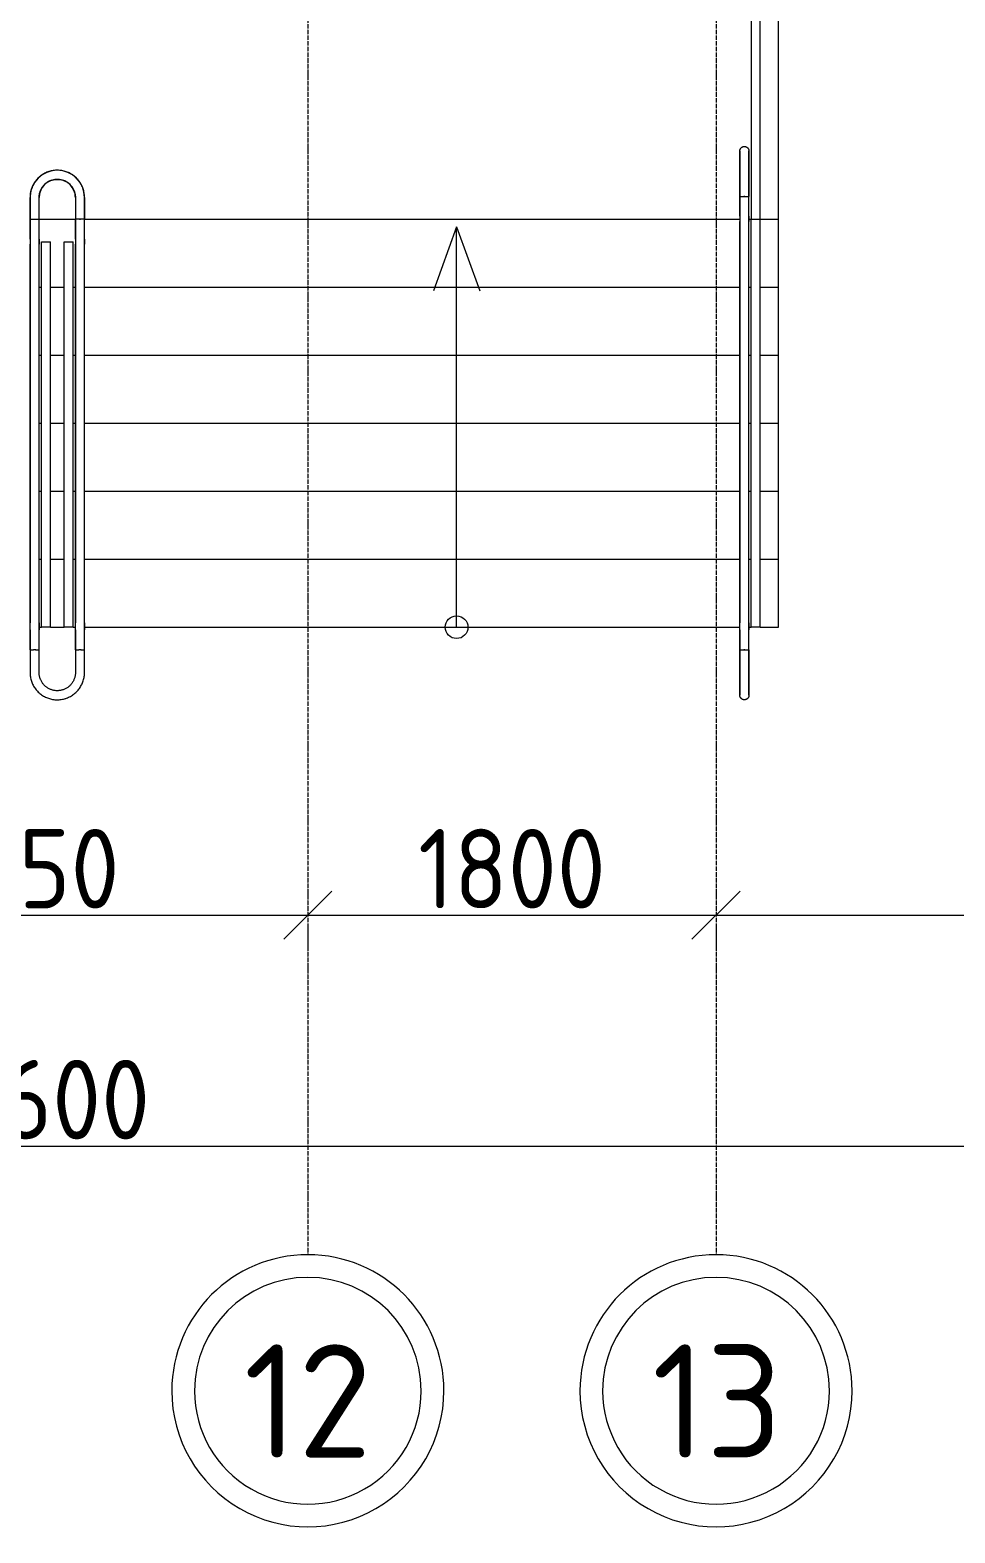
# Model space of a CAD drawing. Header units: millimetres. Extents: x -695119 to 412940, y -249585 to 622758.
# Drawn here: x -108691 to -104612, y 504638 to 511265 of the extents above; entities that cross this region are included whole.
import ezdxf

# ---------------------------------------------------------------- set-up
doc = ezdxf.new("R2010")
doc.units = ezdxf.units.MM
doc.linetypes.add('ADSK_Линия сетки', pattern=[25, 20, -2.5, 0, -2.5])
for name, color, linetype, lineweight in [('Балясины', 7, 'Continuous', 9), ('Лестницы', 8, 'Continuous', 9), ('Ограждение', 8, 'Continuous', 9), ('Оси', 252, 'Continuous', 9), ('Поручни', 8, 'Continuous', 9), ('Размеры', 7, 'Continuous', 9), ('Типовые аннотации', 8, 'Continuous', 18), ('Элементы узлов', 8, 'Continuous', 18)]:
    doc.layers.add(name, color=color, linetype=linetype, lineweight=lineweight)
doc.styles.add('GOST Common_1', font='', dxfattribs={"height": 250})
doc.styles.add('ISOCPEUR', font='isocpeur.ttf', dxfattribs={"width": 0.9, "height": 350})
doc.styles.get('GOST Common_1').set_extended_font_data('GOST type B')
doc.dimstyles.new('ADSK_Основной_3_5_мм', dxfattribs={"dimscale": 304.8, "dimtxt": 348.593412, "dimasz": 0.695866, "dimexe": 0.492126, "dimexo": 0.492126, "dimgap": 0.098425, "dimtad": 1, "dimdec": 0, "dimdsep": 46, "dimtxsty": 'ISOCPEUR', "dimblk1": 'OBLIQUE', "dimblk2": 'OBLIQUE', "dimsah": 1, "dimcen": 0.09, "dimdle": 0.492126, "dimazin": 0, "dimtfac": 1, "dimtdec": 4, "dimtix": 1, "dimtmove": 0, "dimatfit": 3, "dimfxl": 1, "dimtvp": 1, "dimtolj": 1, "dimtzin": 0, "dimlwd": 18, "dimlwe": 18, "dimarcsym": 2})

# ---------------------------------------------------------------- blocks, each defined once
blk = doc.blocks.new('Ограждение - Ограждение-590654-План 1 этажа смеж')
at = {"layer": 'Поручни'}
for p, q in [((3669, -27968.3), (3709, -27968.3)), ((3669, -29768.3), (3669, -27968.3)), ((3709, -29768.3), (3709, -27968.3)), ((3709, -29768.3), (3669, -29768.3))]:
    blk.add_line(p, q, dxfattribs=at)
blk = doc.blocks.new('Тип верхнего поручня - Верхний поручень_Внутренний_-590659-План 1 этажа смеж')
at = {"layer": 'Ограждение'}
for p, q in [((3619, -27868.3), (3619, -27956.4)), ((3641.4, -27868.3), (3636.7, -27868.3)), ((3659, -27956.4), (3659, -27868.3)), ((3619, -27969.9), (3619, -29748.7)), ((3659, -29748.7), (3659, -27969.9)), ((3619, -29780.2), (3619, -29868.3)), ((3659, -29868.3), (3659, -29780.2)), ((3636.7, -29868.3), (3641.4, -29868.3))]:
    blk.add_line(p, q, dxfattribs=at)
at = {"layer": 'Ограждение', "flags": 128}
for points in [[(3619, -27956.4), (3619, -27957.6), (3619, -27958.8), (3619, -27960), (3619, -27961.2), (3619, -27962.4), (3619, -27963.5), (3619, -27964.7), (3619, -27965.8), (3619, -27967), (3619, -27968.1), (3619, -27969.2), (3619, -27969.9)], [(3659, -27969.9), (3659, -27968.8), (3659, -27967.7), (3659, -27966.6), (3659, -27965.5), (3659, -27964.3), (3659, -27963.2), (3659, -27962), (3659, -27960.8), (3659, -27959.6), (3659, -27958.4), (3659, -27957.2), (3659, -27956.4)], [(3619, -29780.2), (3619, -29777.4), (3619, -29774.6), (3619, -29771.8), (3619, -29769.1), (3619, -29766.3), (3619, -29763.6), (3619, -29760.9), (3619, -29758.2), (3619, -29755.6), (3619, -29753), (3619, -29750.4), (3619, -29748.7)], [(3659, -29748.7), (3659, -29751.2), (3659, -29753.8), (3659, -29756.4), (3659, -29759), (3659, -29761.7), (3659, -29764.4), (3659, -29767.2), (3659, -29769.9), (3659, -29772.7), (3659, -29775.5), (3659, -29778.3), (3659, -29780.2)]]:
    blk.add_lwpolyline(points, dxfattribs=at)
blk = doc.blocks.new('Тип верхнего поручня - D40 шаг 400-977594-План 1 этажа смеж')
at = {"layer": 'Ограждение'}
for p, q in [((0, 2.3), (0, 0)), ((0, 0), (0, -2.3))]:
    blk.add_line(p, q, dxfattribs=at)
at = {"layer": 'Ограждение', "flags": 128}
for points in [[(0, 20), (8, 20), (16, 20), (23.9, 20), (31.9, 20), (39.7, 20), (47.5, 20), (55.3, 20), (62.9, 20), (70.5, 20), (77.9, 20), (85.2, 20), (92.4, 20), (99.4, 20), (106.2, 20), (112.9, 20), (119.4, 20), (125.8, 20), (131.9, 20), (137.8, 20), (143.5, 20), (148.9, 20), (154.1, 20), (159.1, 20), (163.8, 20), (168.3, 20), (172.5, 20), (176.4, 20), (180, 20), (183.4, 20), (186.4, 20), (189.2, 20), (191.6, 20), (193.7, 20), (195.6, 20), (197.1, 20), (198.3, 20), (199.2, 20), (199.7, 20), (200, 20), (200, 20)], [(200, 20), (199.8, 20), (199.4, 20), (198.6, 20), (197.4, 20), (196, 20), (194.3, 20), (192.2, 20), (189.8, 20), (187.2, 20), (184.2, 20), (181, 20), (177.4, 20), (173.6, 20), (169.5, 20), (165.1, 20), (160.4, 20), (155.5, 20), (150.4, 20), (145, 20), (139.3, 20), (133.5, 20), (127.4, 20), (121.2, 20), (114.7, 20), (108.1, 20), (101.2, 20), (94.3, 20), (87.1, 20), (79.9, 20), (72.5, 20), (65, 20), (57.3, 20), (49.6, 20), (41.8, 20), (34, 20), (26.1, 20), (18.1, 20), (10.2, 20), (2.2, 20), (0, 20)], [(200, 20), (200.8, 20), (201.6, 19.9), (202.4, 19.9), (203.2, 19.7), (204, 19.6), (204.8, 19.4), (205.5, 19.2), (206.3, 19), (207, 18.7), (207.8, 18.4), (208.5, 18.1), (209.2, 17.7), (209.9, 17.4), (210.6, 16.9), (211.3, 16.5), (211.9, 16), (212.6, 15.6), (213.2, 15), (213.8, 14.5), (214.3, 13.9), (214.9, 13.3), (215.4, 12.7), (215.9, 12.1), (216.4, 11.5), (216.8, 10.8), (217.2, 10.1), (217.6, 9.4), (218, 8.7), (218.3, 8), (218.6, 7.2), (218.9, 6.5), (219.2, 5.7), (219.4, 5), (219.6, 4.2), (219.7, 3.4), (219.8, 2.6), (219.9, 1.8), (220, 1), (220, 0.2), (220, 0)], [(220, 0), (220, -0.8), (219.9, -1.6), (219.9, -2.4), (219.7, -3.2), (219.6, -4), (219.4, -4.8), (219.2, -5.5), (219, -6.3), (218.7, -7), (218.4, -7.8), (218.1, -8.5), (217.7, -9.2), (217.4, -9.9), (216.9, -10.6), (216.5, -11.3), (216, -11.9), (215.6, -12.6), (215, -13.2), (214.5, -13.8), (213.9, -14.3), (213.3, -14.9), (212.7, -15.4), (212.1, -15.9), (211.5, -16.4), (210.8, -16.8), (210.1, -17.2), (209.4, -17.6), (208.7, -18), (208, -18.3), (207.2, -18.6), (206.5, -18.9), (205.7, -19.2), (205, -19.4), (204.2, -19.6), (203.4, -19.7), (202.6, -19.8), (201.8, -19.9), (201, -20), (200.2, -20), (200, -20)], [(0, -20), (8, -20), (16, -20), (23.9, -20), (31.9, -20), (39.7, -20), (47.5, -20), (55.3, -20), (62.9, -20), (70.5, -20), (77.9, -20), (85.2, -20), (92.4, -20), (99.4, -20), (106.2, -20), (112.9, -20), (119.4, -20), (125.8, -20), (131.9, -20), (137.8, -20), (143.5, -20), (148.9, -20), (154.1, -20), (159.1, -20), (163.8, -20), (168.3, -20), (172.5, -20), (176.4, -20), (180, -20), (183.4, -20), (186.4, -20), (189.2, -20), (191.6, -20), (193.7, -20), (195.6, -20), (197.1, -20), (198.3, -20), (199.2, -20), (199.7, -20), (200, -20), (200, -20)], [(200, -20), (199.8, -20), (199.4, -20), (198.6, -20), (197.4, -20), (196, -20), (194.3, -20), (192.2, -20), (189.8, -20), (187.2, -20), (184.2, -20), (181, -20), (177.4, -20), (173.6, -20), (169.5, -20), (165.1, -20), (160.4, -20), (155.5, -20), (150.4, -20), (145, -20), (139.3, -20), (133.5, -20), (127.4, -20), (121.2, -20), (114.7, -20), (108.1, -20), (101.2, -20), (94.3, -20), (87.1, -20), (79.9, -20), (72.5, -20), (65, -20), (57.3, -20), (49.6, -20), (41.8, -20), (34, -20), (26.1, -20), (18.1, -20), (10.2, -20), (2.2, -20), (0, -20)]]:
    blk.add_lwpolyline(points, dxfattribs=at)
blk = doc.blocks.new('Тип верхнего поручня - Верхний поручень_Внутренний_-V10-План 1 этажа смеж')
at = {"layer": 'Ограждение'}
for p, q in [((3619, -27868.3), (3659, -27868.3)), ((3619, -27956.4), (3619, -27868.3)), ((3659, -27956.4), (3659, -27868.3)), ((3619, -27956.4), (3619, -27978.9)), ((3659, -27956.4), (3659, -27978.9)), ((3619, -29757.7), (3619, -27978.9)), ((3659, -29757.7), (3659, -27978.9)), ((3619, -29780.2), (3619, -29757.7)), ((3619, -29868.3), (3619, -29780.2)), ((3659, -29780.2), (3659, -29757.7)), ((3659, -29868.3), (3659, -29780.2)), ((3619, -29868.3), (3659, -29868.3))]:
    blk.add_line(p, q, dxfattribs=at)
blk = doc.blocks.new('Тип перил - Перила_Внутренний_-590670-План 1 этажа смеж')
at = {"layer": 'Ограждение', "flags": 128}
for points in [[(3619, -27956.4), (3619, -27957.6), (3619, -27958.8), (3619, -27960), (3619, -27961.2), (3619, -27962.4), (3619, -27963.5)], [(3619, -27965.8), (3619, -27967), (3619, -27968.1), (3619, -27969.2), (3619, -27969.9)], [(3659, -27963.2), (3659, -27962), (3659, -27960.8), (3659, -27959.6), (3659, -27958.4), (3659, -27957.2), (3659, -27956.4)], [(3659, -27969.9), (3659, -27968.8), (3659, -27967.7), (3659, -27966.6), (3659, -27965.5)]]:
    blk.add_lwpolyline(points, dxfattribs=at)
blk = doc.blocks.new('Тип перил - Перила_Внутренний_-V11-План 1 этажа смеж')
at = {"layer": 'Ограждение'}
for p, q in [((3619, -27956.4), (3619, -27970)), ((3659, -27956.4), (3659, -27970))]:
    blk.add_line(p, q, dxfattribs=at)
blk = doc.blocks.new('Ограждение - Ограждение-590766-План 1 этажа смеж')
at = {"layer": 'Поручни'}
for p, q in [((539, -28068.3), (579, -28068.3)), ((539, -29768.3), (539, -28068.3)), ((579, -29768.3), (579, -28068.3)), ((579, -29768.3), (539, -29768.3))]:
    blk.add_line(p, q, dxfattribs=at)
blk = doc.blocks.new('Тип верхнего поручня - Верхний поручень_Внутренний_-590769-План 1 этажа смеж')
at = {"layer": 'Ограждение'}
for p, q in [((489, -27968.3), (489, -28056.4)), ((529, -28056.4), (529, -27968.3)), ((489, -28069.9), (489, -29748.7)), ((529, -29748.7), (529, -28069.9)), ((489, -29780.2), (489, -29868.3)), ((529, -29868.3), (529, -29780.2))]:
    blk.add_line(p, q, dxfattribs=at)
at = {"layer": 'Ограждение', "flags": 128}
for points in [[(489, -28056.4), (489, -28057.6), (489, -28058.8), (489, -28060), (489, -28061.2), (489, -28062.4), (489, -28063.5), (489, -28064.7), (489, -28065.8), (489, -28067), (489, -28068.1), (489, -28069.2), (489, -28069.9)], [(529, -28069.9), (529, -28068.8), (529, -28067.7), (529, -28066.6), (529, -28065.5), (529, -28064.3), (529, -28063.2), (529, -28062), (529, -28060.8), (529, -28059.6), (529, -28058.4), (529, -28057.2), (529, -28056.4)], [(489, -29780.2), (489, -29777.4), (489, -29774.6), (489, -29771.8), (489, -29769.1), (489, -29766.3), (489, -29763.6), (489, -29760.9), (489, -29758.2), (489, -29755.6), (489, -29753), (489, -29750.4), (489, -29748.7)], [(529, -29748.7), (529, -29751.2), (529, -29753.8), (529, -29756.4), (529, -29759), (529, -29761.7), (529, -29764.4), (529, -29767.2), (529, -29769.9), (529, -29772.7), (529, -29775.5), (529, -29778.3), (529, -29780.2)]]:
    blk.add_lwpolyline(points, dxfattribs=at)
blk = doc.blocks.new('Тип верхнего поручня - Верхний поручень_Внутренний_-V12-План 1 этажа смеж')
at = {"layer": 'Ограждение'}
for p, q in [((489, -28056.4), (489, -27968.3)), ((529, -28056.4), (529, -27968.3)), ((489, -28056.4), (489, -28078.9)), ((489, -29757.7), (489, -28078.9)), ((529, -28056.4), (529, -28078.9)), ((529, -29757.7), (529, -28078.9)), ((489, -29780.2), (489, -29757.7)), ((489, -29868.3), (489, -29780.2)), ((529, -29780.2), (529, -29757.7)), ((529, -29868.3), (529, -29780.2)), ((489, -29868.3), (504.7, -29868.3)), ((513.4, -29868.3), (529, -29868.3))]:
    blk.add_line(p, q, dxfattribs=at)
blk = doc.blocks.new('Тип перил - Перила_Внутренний_-590780-План 1 этажа смеж')
at = {"layer": 'Ограждение', "flags": 128}
for points in [[(489, -28056.4), (489, -28057.6), (489, -28058.8), (489, -28060), (489, -28061.2), (489, -28062.4), (489, -28063.5)], [(489, -28065.8), (489, -28067), (489, -28068.1), (489, -28069.2), (489, -28069.9)], [(529, -28063.2), (529, -28062), (529, -28060.8), (529, -28059.6), (529, -28058.4), (529, -28057.2), (529, -28056.4)], [(529, -28069.9), (529, -28068.8), (529, -28067.7), (529, -28066.6), (529, -28065.5)]]:
    blk.add_lwpolyline(points, dxfattribs=at)
blk = doc.blocks.new('Тип перил - Перила_Внутренний_-V13-План 1 этажа смеж')
at = {"layer": 'Ограждение'}
for p, q in [((489, -28056.4), (489, -28070)), ((529, -28056.4), (529, -28070))]:
    blk.add_line(p, q, dxfattribs=at)
blk = doc.blocks.new('Ограждение - Ограждение-1547657-План 1 этажа смеж')
at = {"layer": 'Поручни'}
for p, q in [((639, -28068.3), (679, -28068.3)), ((639, -29768.3), (639, -28068.3)), ((679, -29768.3), (679, -28068.3)), ((679, -29768.3), (639, -29768.3))]:
    blk.add_line(p, q, dxfattribs=at)
blk = doc.blocks.new('Тип верхнего поручня - Верхний поручень_Внутренний_-1547682-План 1 этажа смеж')
at = {"layer": 'Ограждение'}
for p, q in [((689, -27968.3), (689, -28056.4)), ((729, -28056.4), (729, -27968.3)), ((689, -28069.9), (689, -29748.7)), ((729, -29748.7), (729, -28069.9)), ((689, -29780.2), (689, -29868.3)), ((729, -29868.3), (729, -29780.2))]:
    blk.add_line(p, q, dxfattribs=at)
at = {"layer": 'Ограждение', "flags": 128}
for points in [[(689, -28056.4), (689, -28057.6), (689, -28058.8), (689, -28060), (689, -28061.2), (689, -28062.4), (689, -28063.5), (689, -28064.7), (689, -28065.8), (689, -28067), (689, -28068.1), (689, -28069.2), (689, -28069.9)], [(729, -28069.9), (729, -28068.8), (729, -28067.7), (729, -28066.6), (729, -28065.5), (729, -28064.3), (729, -28063.2), (729, -28062), (729, -28060.8), (729, -28059.6), (729, -28058.4), (729, -28057.2), (729, -28056.4)], [(689, -29780.2), (689, -29777.4), (689, -29774.6), (689, -29771.8), (689, -29769.1), (689, -29766.3), (689, -29763.6), (689, -29760.9), (689, -29758.2), (689, -29755.6), (689, -29753), (689, -29750.4), (689, -29748.7)], [(729, -29748.7), (729, -29751.2), (729, -29753.8), (729, -29756.4), (729, -29759), (729, -29761.7), (729, -29764.4), (729, -29767.2), (729, -29769.9), (729, -29772.7), (729, -29775.5), (729, -29778.3), (729, -29780.2)]]:
    blk.add_lwpolyline(points, dxfattribs=at)
blk = doc.blocks.new('Тип верхнего поручня - Верхний поручень_Внутренний_-V43-План 1 этажа смеж')
at = {"layer": 'Ограждение'}
for p, q in [((689, -28056.4), (689, -27968.3)), ((729, -28056.4), (729, -27968.3)), ((689, -28056.4), (689, -28078.9)), ((689, -29757.7), (689, -28078.9)), ((729, -28056.4), (729, -28078.9)), ((729, -29757.7), (729, -28078.9)), ((689, -29780.2), (689, -29757.7)), ((689, -29868.3), (689, -29780.2)), ((729, -29780.2), (729, -29757.7)), ((729, -29868.3), (729, -29780.2)), ((689, -29868.3), (704.7, -29868.3)), ((713.4, -29868.3), (729, -29868.3))]:
    blk.add_line(p, q, dxfattribs=at)
blk = doc.blocks.new('Тип перил - Перила_Внутренний_-1547695-План 1 этажа смеж')
at = {"layer": 'Ограждение', "flags": 128}
for points in [[(689, -28056.4), (689, -28057.6), (689, -28058.8), (689, -28060), (689, -28061.2), (689, -28062.4), (689, -28063.5)], [(689, -28065.8), (689, -28067), (689, -28068.1), (689, -28069.2), (689, -28069.9)], [(729, -28063.2), (729, -28062), (729, -28060.8), (729, -28059.6), (729, -28058.4), (729, -28057.2), (729, -28056.4)], [(729, -28069.9), (729, -28068.8), (729, -28067.7), (729, -28066.6), (729, -28065.5)]]:
    blk.add_lwpolyline(points, dxfattribs=at)
blk = doc.blocks.new('Тип перил - Перила_Внутренний_-V44-План 1 этажа смеж')
at = {"layer": 'Ограждение'}
for p, q in [((689, -28056.4), (689, -28070)), ((729, -28056.4), (729, -28070))]:
    blk.add_line(p, q, dxfattribs=at)
blk = doc.blocks.new('Тип верхнего поручня - Верхний поручень_Внутренний_-1547734-План 1 этажа смеж')
at = {"layer": 'Ограждение'}
for p, q in [((489, -27873.3), (489, -27968.3)), ((529, -27968.3), (529, -27873.3)), ((689, -27873.3), (689, -27968.3)), ((729, -27968.3), (729, -27873.3)), ((506.7, -27968.3), (512, -27968.3)), ((706.7, -27968.3), (711.4, -27968.3))]:
    blk.add_line(p, q, dxfattribs=at)
at = {"layer": 'Ограждение', "flags": 128}
for points in [[(729, -27873.3), (728.9, -27868.5), (728.6, -27863.7), (728.2, -27858.9), (727.5, -27854.1), (726.6, -27849.4), (725.6, -27844.7), (724.3, -27840.1), (722.9, -27835.5), (721.3, -27831), (719.6, -27826.5), (717.6, -27822.1), (715.5, -27817.8), (713.2, -27813.6), (710.7, -27809.5), (708.1, -27805.5), (705.3, -27801.6), (702.3, -27797.8), (699.2, -27794.1), (696, -27790.6), (692.6, -27787.2), (689.1, -27783.9), (685.5, -27780.8), (681.7, -27777.8), (677.8, -27774.9), (673.9, -27772.3), (669.8, -27769.8), (665.6, -27767.4), (661.3, -27765.2), (656.9, -27763.2), (652.5, -27761.4), (648, -27759.8), (643.4, -27758.3), (638.8, -27757), (634.1, -27755.9), (629.4, -27755), (624.7, -27754.3), (619.9, -27753.7), (615.1, -27753.4), (610.3, -27753.3), (605.5, -27753.3), (600.7, -27753.5), (595.9, -27754), (591.2, -27754.6), (586.5, -27755.4), (581.8, -27756.4), (577.1, -27757.6), (572.5, -27758.9), (568, -27760.5), (563.5, -27762.2), (559.1, -27764.1), (554.8, -27766.2), (550.5, -27768.5), (546.4, -27770.9), (542.3, -27773.5), (538.4, -27776.2), (534.6, -27779.1), (530.9, -27782.2), (527.3, -27785.4), (523.8, -27788.7), (520.5, -27792.2), (517.4, -27795.8), (514.3, -27799.5), (511.5, -27803.4), (508.8, -27807.3), (506.2, -27811.4), (503.8, -27815.6), (501.6, -27819.8), (499.5, -27824.1), (497.7, -27828.6), (496, -27833.1), (494.4, -27837.6), (493.1, -27842.2), (492, -27846.9), (491, -27851.6), (490.2, -27856.3), (489.6, -27861.1), (489.3, -27865.9), (489.1, -27870.7), (489, -27873.3)], [(529, -27873.3), (529.1, -27870.1), (529.3, -27866.9), (529.6, -27863.7), (530, -27860.5), (530.6, -27857.4), (531.3, -27854.2), (532.1, -27851.1), (533.1, -27848.1), (534.2, -27845.1), (535.3, -27842.1), (536.6, -27839.2), (538.1, -27836.3), (539.6, -27833.5), (541.2, -27830.8), (543, -27828.1), (544.9, -27825.5), (546.8, -27822.9), (548.9, -27820.5), (551, -27818.1), (553.3, -27815.9), (555.6, -27813.7), (558.1, -27811.6), (560.6, -27809.6), (563.1, -27807.7), (565.8, -27805.9), (568.5, -27804.3), (571.3, -27802.7), (574.2, -27801.2), (577.1, -27799.9), (580, -27798.7), (583, -27797.6), (586.1, -27796.6), (589.2, -27795.8), (592.3, -27795), (595.4, -27794.4), (598.6, -27793.9), (601.8, -27793.6), (605, -27793.4), (608.2, -27793.3), (611.4, -27793.3), (614.6, -27793.4), (617.7, -27793.7), (620.9, -27794.1), (624.1, -27794.7), (627.2, -27795.3), (630.3, -27796.1), (633.4, -27797), (636.4, -27798.1), (639.4, -27799.2), (642.3, -27800.5), (645.2, -27801.9), (648, -27803.4), (650.8, -27805), (653.5, -27806.7), (656.1, -27808.6), (658.7, -27810.5), (661.1, -27812.5), (663.5, -27814.7), (665.8, -27816.9), (668, -27819.2), (670.1, -27821.6), (672.1, -27824.1), (674.1, -27826.7), (675.9, -27829.3), (677.6, -27832), (679.2, -27834.8), (680.7, -27837.6), (682, -27840.5), (683.3, -27843.5), (684.4, -27846.5), (685.4, -27849.5), (686.3, -27852.6), (687.1, -27855.7), (687.7, -27858.8), (688.2, -27862), (688.6, -27865.1), (688.9, -27868.3), (689, -27871.5), (689, -27873.3)]]:
    blk.add_lwpolyline(points, dxfattribs=at)
blk = doc.blocks.new('Тип верхнего поручня - Верхний поручень_Внутренний_-V45-План 1 этажа смеж')
at = {"layer": 'Ограждение'}
for p, q in [((489, -27968.3), (489, -27873.3)), ((529, -27968.3), (529, -27873.3)), ((689, -27873.3), (689, -27968.3)), ((729, -27873.3), (729, -27968.3)), ((489, -27968.3), (529, -27968.3)), ((729, -27968.3), (689, -27968.3))]:
    blk.add_line(p, q, dxfattribs=at)
for radius in [120, 80]:
    blk.add_arc((609, -27873.3), radius, 360, 180, dxfattribs=at)
blk = doc.blocks.new('Тип перил - Перила_Внутренний_-1547744-План 1 этажа смеж')
at = {"layer": 'Ограждение', "flags": 128}
for points in [[(729, -27873.3), (728.9, -27868.5), (728.6, -27863.7), (728.2, -27858.9), (727.5, -27854.1), (726.6, -27849.4), (725.6, -27844.7), (724.3, -27840.1), (722.9, -27835.5), (721.3, -27831), (719.6, -27826.5), (717.6, -27822.1), (715.5, -27817.8), (713.2, -27813.6), (710.7, -27809.5), (708.1, -27805.5), (705.3, -27801.6), (702.3, -27797.8), (699.2, -27794.1), (696, -27790.6), (692.6, -27787.2), (689.1, -27783.9), (685.5, -27780.8), (681.7, -27777.8), (677.8, -27774.9), (673.9, -27772.3), (669.8, -27769.8), (665.6, -27767.4), (661.3, -27765.2), (656.9, -27763.2), (652.5, -27761.4), (648, -27759.8), (643.4, -27758.3), (638.8, -27757), (634.1, -27755.9), (629.4, -27755), (624.7, -27754.3), (619.9, -27753.7), (615.1, -27753.4), (610.3, -27753.3), (605.5, -27753.3), (600.7, -27753.5), (595.9, -27754), (591.2, -27754.6), (586.5, -27755.4), (581.8, -27756.4), (577.1, -27757.6), (572.5, -27758.9), (568, -27760.5), (563.5, -27762.2), (559.1, -27764.1), (554.8, -27766.2), (550.5, -27768.5), (546.4, -27770.9), (542.3, -27773.5), (538.4, -27776.2), (534.6, -27779.1), (530.9, -27782.2), (527.3, -27785.4), (523.8, -27788.7), (520.5, -27792.2), (517.4, -27795.8), (514.3, -27799.5), (511.9, -27802.7)], [(511.5, -27803.4), (508.8, -27807.3), (506.2, -27811.4), (503.8, -27815.6), (501.6, -27819.8), (499.5, -27824.1), (497.7, -27828.6), (496, -27833.1), (494.4, -27837.6), (493.1, -27842.2), (492, -27846.9), (491, -27851.6), (490.2, -27856.3), (489.6, -27861.1), (489.3, -27865.9), (489.1, -27870.7), (489, -27873.3)]]:
    blk.add_lwpolyline(points, dxfattribs=at)
blk = doc.blocks.new('Тип перил - Перила_Внутренний_-V46-План 1 этажа смеж')
at = {"layer": 'Ограждение'}
for radius, start, end in [(120, 110.53937, 116.15016), (120, 65.8432, 68.72469), (120, 153.38423, 159.46063), (120, 132.87747, 136.50717), (80, 131.55409, 147.82666), (80, 107.21099, 122.09199), (80, 82.71713, 97.28287), (80, 57.90801, 72.78901), (80, 32.17334, 48.35508), (120, 42.31702, 47.99576), (120, 20.53937, 26.61577), (80, 155.80802, 180), (80, 0, 21.71359)]:
    blk.add_arc((609, -27873.3), radius, start, end, dxfattribs=at)
blk = doc.blocks.new('Ограждение - Ограждение-2899311-План 1 этажа смеж')
at = {"layer": 'Поручни'}
for p, q in [((3669, -24861.4), (3669, -27968.3)), ((3709, -24861.4), (3669, -24861.4)), ((3709, -27968.3), (3709, -24861.4)), ((3686.7, -27968.3), (3691.4, -27968.3))]:
    blk.add_line(p, q, dxfattribs=at)
blk = doc.blocks.new('Ограждение - Ограждение-2899530-План 1 этажа смеж')
at = {"layer": 'Ограждение'}
for p, q in [((489, -29868.3), (489, -29968.3)), ((514.2, -29868.3), (503.8, -29868.3)), ((529, -29968.3), (529, -29868.3)), ((689, -29868.3), (689, -29968.3)), ((714.2, -29868.3), (703.8, -29868.3)), ((729, -29968.3), (729, -29868.3))]:
    blk.add_line(p, q, dxfattribs=at)
at = {"layer": 'Ограждение', "flags": 128}
for points in [[(489, -29968.3), (489.1, -29973.1), (489.4, -29977.9), (489.9, -29982.7), (490.6, -29987.4), (491.4, -29992.2), (492.5, -29996.8), (493.7, -30001.5), (495.1, -30006.1), (496.7, -30010.6), (498.5, -30015), (500.5, -30019.4), (502.6, -30023.7), (504.9, -30027.9), (507.4, -30032.1), (510, -30036.1), (512.8, -30040), (515.7, -30043.8), (518.8, -30047.4), (522, -30051), (525.4, -30054.4), (528.9, -30057.7), (532.6, -30060.8), (536.3, -30063.8), (540.2, -30066.6), (544.2, -30069.3), (548.3, -30071.8), (552.5, -30074.1), (556.7, -30076.3), (561.1, -30078.3), (565.5, -30080.2), (570, -30081.8), (574.6, -30083.3), (579.2, -30084.6), (583.9, -30085.7), (588.6, -30086.6), (593.4, -30087.3), (598.1, -30087.8), (602.9, -30088.2), (607.7, -30088.3), (612.5, -30088.3), (617.3, -30088), (622.1, -30087.6), (626.9, -30087), (631.6, -30086.2), (636.3, -30085.2), (640.9, -30084), (645.5, -30082.6)], [(489, -29968.3), (489.1, -29973.1), (489.4, -29977.9), (489.9, -29982.7), (490.6, -29987.4), (491.4, -29992.2), (492.5, -29996.8), (493.7, -30001.5), (495.1, -30006.1), (496.7, -30010.6), (498.5, -30015), (500.5, -30019.4), (502.6, -30023.7), (504.9, -30027.9), (507.4, -30032.1), (510, -30036.1), (512.8, -30040), (515.7, -30043.8), (518.8, -30047.4), (522, -30051), (525.4, -30054.4), (528.9, -30057.7), (532.6, -30060.8), (536.3, -30063.8), (540.2, -30066.6), (544.2, -30069.3), (548.3, -30071.8), (552.5, -30074.1), (556.7, -30076.3), (561.1, -30078.3), (565.5, -30080.2), (570, -30081.8), (574.6, -30083.3), (579.2, -30084.6), (583.9, -30085.7), (588.6, -30086.6), (593.4, -30087.3), (598.1, -30087.8), (602.9, -30088.2), (607.7, -30088.3), (612.5, -30088.3), (617.3, -30088), (622.1, -30087.6), (626.9, -30087), (631.6, -30086.2), (636.3, -30085.2), (640.9, -30084), (645.5, -30082.6), (650.1, -30081.1), (654.6, -30079.3), (659, -30077.4), (663.3, -30075.3), (667.5, -30073.1), (671.7, -30070.7), (675.7, -30068.1), (679.6, -30065.3), (683.5, -30062.4), (687.2, -30059.4), (690.7, -30056.2), (694.2, -30052.8), (697.5, -30049.4), (700.7, -30045.8), (703.7, -30042), (706.6, -30038.2), (709.3, -30034.2), (711.8, -30030.2), (714.2, -30026), (716.5, -30021.8), (718.5, -30017.4), (720.4, -30013), (722.1, -30008.5), (723.6, -30004), (724.9, -29999.3), (726.1, -29994.7), (727, -29990), (727.8, -29985.2), (728.4, -29980.5), (728.8, -29975.7), (729, -29970.9), (729, -29968.3)], [(689, -29968.3), (689, -29971.5), (688.8, -29974.7), (688.4, -29977.9), (688, -29981.1), (687.4, -29984.2), (686.7, -29987.3), (685.9, -29990.4), (685, -29993.5), (683.9, -29996.5), (682.7, -29999.5), (681.4, -30002.4), (680, -30005.3), (678.4, -30008.1), (676.8, -30010.8), (675, -30013.5), (673.2, -30016.1), (671.2, -30018.6), (669.2, -30021.1), (667, -30023.4), (664.8, -30025.7), (662.4, -30027.9), (660, -30030), (657.5, -30032), (654.9, -30033.8), (652.2, -30035.6), (649.5, -30037.3), (646.7, -30038.9), (643.9, -30040.3), (641, -30041.7), (638, -30042.9), (635, -30044), (632, -30045), (628.9, -30045.8), (625.8, -30046.5), (622.6, -30047.1), (619.5, -30047.6), (616.3, -30048), (613.1, -30048.2), (609.9, -30048.3), (606.7, -30048.3), (603.5, -30048.1), (600.3, -30047.8), (597.1, -30047.4), (594, -30046.9), (590.8, -30046.2), (587.7, -30045.4), (584.7, -30044.5), (581.7, -30043.5), (578.7, -30042.3), (575.7, -30041.1), (572.8, -30039.7), (570, -30038.2), (567.3, -30036.5), (564.6, -30034.8), (561.9, -30033), (559.4, -30031.1), (556.9, -30029), (554.5, -30026.9), (552.2, -30024.7), (550, -30022.3), (547.9, -30019.9), (545.9, -30017.5), (544, -30014.9), (542.2, -30012.3), (540.5, -30009.6), (538.9, -30006.8), (537.4, -30003.9), (536, -30001), (534.8, -29998.1), (533.6, -29995.1), (532.6, -29992.1), (531.7, -29989), (531, -29985.9), (530.3, -29982.8), (529.8, -29979.6), (529.4, -29976.4), (529.2, -29973.2), (529, -29970), (529, -29968.3)], [(646.5, -30082.3), (650.1, -30081.1), (654.6, -30079.3), (659, -30077.4), (663.3, -30075.3), (667.5, -30073.1), (671.7, -30070.7), (675.7, -30068.1), (679.6, -30065.3), (683.5, -30062.4), (687.2, -30059.4), (690.7, -30056.2), (694.2, -30052.8), (697.5, -30049.4), (700.7, -30045.8), (703.7, -30042), (706.6, -30038.2), (709.3, -30034.2), (711.8, -30030.2), (714.2, -30026), (716.5, -30021.8), (718.5, -30017.4), (720.4, -30013), (722.1, -30008.5), (723.6, -30004), (724.9, -29999.3), (726.1, -29994.7), (727, -29990), (727.8, -29985.2), (728.4, -29980.5), (728.8, -29975.7), (729, -29970.9), (729, -29968.3)]]:
    blk.add_lwpolyline(points, dxfattribs=at)
blk = doc.blocks.new('ADSK_Стрелка1 - С кружком-3840807-План 1 этажа смеж')
at = {"layer": 'Элементы узлов'}
blk.add_line((0, 0), (1765.57, 0), dxfattribs=at)
blk = doc.blocks.new('Ось сетки - Круг_Ø12 мм 2-461932-План 1 этажа смеж')
at = {"layer": 'Оси', "lineweight": 20}
for radius, start, end in [(6, 360, 180), (5, 360, 180), (6, 180, 360), (5, 180, 360)]:
    blk.add_arc((0, 0), radius, start, end, dxfattribs=at)
blk = doc.blocks.new('_Oblique')
at = {"color": 0, "linetype": 'ByBlock', "lineweight": -2}
blk.add_line((-0.5, -0.5), (0.5, 0.5), dxfattribs=at)
blk = doc.blocks.new('*D506')
at = {"layer": 'Defpoints', "color": 0, "transparency": 16777216}
for p in [(-142515.5, 506443.5), (-74915.5, 506443.5), (-74915.5, 506343.5)]:
    blk.add_point(p, dxfattribs=at)
at = {"layer": 'Размеры', "color": 0, "lineweight": 18, "transparency": 16777216}
for p, q in [((-142665.5, 506343.5), (-74765.5, 506343.5)), ((-142515.5, 506293.5), (-142515.5, 506193.5)), ((-74915.5, 506293.5), (-74915.5, 506193.5))]:
    blk.add_line(p, q, dxfattribs=at)
at = {"layer": 'Размеры', "color": 0, "lineweight": 18, "transparency": 16777216, "xscale": 212.1, "yscale": 212.1, "zscale": 212.1, "rotation": 180}
blk.add_blockref('_Oblique', (-142515.5, 506343.5), dxfattribs=at)
at = {"layer": 'Размеры', "color": 0, "lineweight": 18, "transparency": 16777216, "xscale": 212.1, "yscale": 212.1, "zscale": 212.1}
blk.add_blockref('_Oblique', (-74915.5, 506343.5), dxfattribs=at)
at = {"layer": 'Размеры', "color": 0, "lineweight": 20, "transparency": 16777216, "insert": (-108715.5, 506548.5), "char_height": 350, "width": 1324.476, "attachment_point": 5, "style": 'ISOCPEUR'}
blk.add_mtext('\\A1;67600', dxfattribs=at)
blk = doc.blocks.new('*D515')
at = {"layer": 'Defpoints', "color": 0, "transparency": 16777216}
for p in [(-110015.5, 507461.7), (-107465.5, 507461.7), (-107465.5, 507361.7)]:
    blk.add_point(p, dxfattribs=at)
at = {"layer": 'Размеры', "color": 0, "lineweight": 18, "transparency": 16777216}
for p, q in [((-110165.5, 507361.7), (-107315.5, 507361.7)), ((-110015.5, 507311.7), (-110015.5, 507211.7)), ((-107465.5, 507311.7), (-107465.5, 507211.7))]:
    blk.add_line(p, q, dxfattribs=at)
at = {"layer": 'Размеры', "color": 0, "lineweight": 18, "transparency": 16777216, "xscale": 212.1, "yscale": 212.1, "zscale": 212.1, "rotation": 180}
blk.add_blockref('_Oblique', (-110015.5, 507361.7), dxfattribs=at)
at = {"layer": 'Размеры', "color": 0, "lineweight": 18, "transparency": 16777216, "xscale": 212.1, "yscale": 212.1, "zscale": 212.1}
blk.add_blockref('_Oblique', (-107465.5, 507361.7), dxfattribs=at)
at = {"layer": 'Размеры', "color": 0, "lineweight": 20, "transparency": 16777216, "insert": (-108740.5, 507566.7), "char_height": 350, "width": 1059.58, "attachment_point": 5, "style": 'ISOCPEUR'}
blk.add_mtext('\\A1;2550', dxfattribs=at)
blk = doc.blocks.new('*D516')
at = {"layer": 'Defpoints', "color": 0, "transparency": 16777216}
for p in [(-107465.5, 507461.7), (-105665.5, 507461.7), (-105665.5, 507361.7)]:
    blk.add_point(p, dxfattribs=at)
at = {"layer": 'Размеры', "color": 0, "lineweight": 18, "transparency": 16777216}
for p, q in [((-107615.5, 507361.7), (-105515.5, 507361.7)), ((-107465.5, 507311.7), (-107465.5, 507211.7)), ((-105665.5, 507311.7), (-105665.5, 507211.7))]:
    blk.add_line(p, q, dxfattribs=at)
at = {"layer": 'Размеры', "color": 0, "lineweight": 18, "transparency": 16777216, "xscale": 212.1, "yscale": 212.1, "zscale": 212.1, "rotation": 180}
blk.add_blockref('_Oblique', (-107465.5, 507361.7), dxfattribs=at)
at = {"layer": 'Размеры', "color": 0, "lineweight": 18, "transparency": 16777216, "xscale": 212.1, "yscale": 212.1, "zscale": 212.1}
blk.add_blockref('_Oblique', (-105665.5, 507361.7), dxfattribs=at)
at = {"layer": 'Размеры', "color": 0, "lineweight": 20, "transparency": 16777216, "insert": (-106565.5, 507566.7), "char_height": 350, "width": 980.828, "attachment_point": 5, "style": 'ISOCPEUR'}
blk.add_mtext('\\A1;1800', dxfattribs=at)
blk = doc.blocks.new('*D517')
at = {"layer": 'Defpoints', "color": 0, "transparency": 16777216}
for p in [(-105665.5, 507461.7), (-99715.5, 507461.7), (-99715.5, 507361.7)]:
    blk.add_point(p, dxfattribs=at)
at = {"layer": 'Размеры', "color": 0, "lineweight": 18, "transparency": 16777216}
for p, q in [((-105815.5, 507361.7), (-99565.5, 507361.7)), ((-105665.5, 507311.7), (-105665.5, 507211.7)), ((-99715.5, 507311.7), (-99715.5, 507211.7))]:
    blk.add_line(p, q, dxfattribs=at)
at = {"layer": 'Размеры', "color": 0, "lineweight": 18, "transparency": 16777216, "xscale": 212.1, "yscale": 212.1, "zscale": 212.1, "rotation": 180}
blk.add_blockref('_Oblique', (-105665.5, 507361.7), dxfattribs=at)
at = {"layer": 'Размеры', "color": 0, "lineweight": 18, "transparency": 16777216, "xscale": 212.1, "yscale": 212.1, "zscale": 212.1}
blk.add_blockref('_Oblique', (-99715.5, 507361.7), dxfattribs=at)
at = {"layer": 'Размеры', "color": 0, "lineweight": 20, "transparency": 16777216, "insert": (-102690.5, 507566.7), "char_height": 350, "width": 1059.58, "attachment_point": 5, "style": 'ISOCPEUR'}
blk.add_mtext('\\A1;5950', dxfattribs=at)

msp = doc.modelspace()

# ---------------------------------------------------------------- linework, layer by layer
at = {"layer": 'Лестницы'}
for p, q in [((-105390.535, 510431.477), (-105390.535, 513804.056)), ((-108650.535, 510431.477), (-108490.535, 510431.477)), ((-108650.535, 510431.477), (-108490.535, 510431.477)), ((-108450.535, 510431.477), (-105560.156, 510431.477)), ((-108450.535, 510431.477), (-105560.156, 510431.477)), ((-105520.915, 510431.477), (-105510.535, 510431.477)), ((-105520.915, 510431.477), (-105510.535, 510431.477)), ((-105470.535, 510431.477), (-105390.535, 510431.477)), ((-105470.535, 510431.477), (-105390.535, 510431.477)), ((-105390.535, 510131.477), (-105390.535, 510431.477)), ((-108650.535, 510131.477), (-108640.535, 510131.477)), ((-108650.535, 510131.477), (-108640.535, 510131.477)), ((-108600.535, 510131.477), (-108540.535, 510131.477)), ((-108600.535, 510131.477), (-108540.535, 510131.477)), ((-108500.535, 510131.477), (-108490.535, 510131.477)), ((-108500.535, 510131.477), (-108490.535, 510131.477)), ((-108450.535, 510131.477), (-105560.535, 510131.477)), ((-108450.535, 510131.477), (-105560.535, 510131.477)), ((-105520.535, 510131.477), (-105510.535, 510131.477)), ((-105520.535, 510131.477), (-105510.535, 510131.477)), ((-105470.535, 510131.477), (-105390.535, 510131.477)), ((-105470.535, 510131.477), (-105390.535, 510131.477)), ((-105390.535, 509831.477), (-105390.535, 510131.477)), ((-108650.535, 509831.477), (-108640.535, 509831.477)), ((-108650.535, 509831.477), (-108640.535, 509831.477)), ((-108600.535, 509831.477), (-108540.535, 509831.477)), ((-108600.535, 509831.477), (-108540.535, 509831.477)), ((-108500.535, 509831.477), (-108490.535, 509831.477)), ((-108500.535, 509831.477), (-108490.535, 509831.477)), ((-108450.535, 509831.477), (-105560.535, 509831.477)), ((-108450.535, 509831.477), (-105560.535, 509831.477)), ((-105520.535, 509831.477), (-105510.535, 509831.477)), ((-105520.535, 509831.477), (-105510.535, 509831.477)), ((-105470.535, 509831.477), (-105390.535, 509831.477)), ((-105470.535, 509831.477), (-105390.535, 509831.477)), ((-105390.535, 509531.477), (-105390.535, 509831.477)), ((-108650.535, 509531.477), (-108640.535, 509531.477)), ((-108650.535, 509531.477), (-108640.535, 509531.477)), ((-108600.535, 509531.477), (-108540.535, 509531.477)), ((-108600.535, 509531.477), (-108540.535, 509531.477)), ((-108500.535, 509531.477), (-108490.535, 509531.477)), ((-108500.535, 509531.477), (-108490.535, 509531.477)), ((-108450.535, 509531.477), (-105560.535, 509531.477)), ((-108450.535, 509531.477), (-105560.535, 509531.477)), ((-105520.535, 509531.477), (-105510.535, 509531.477)), ((-105520.535, 509531.477), (-105510.535, 509531.477)), ((-105470.535, 509531.477), (-105390.535, 509531.477)), ((-105470.535, 509531.477), (-105390.535, 509531.477)), ((-105390.535, 509231.477), (-105390.535, 509531.477)), ((-108650.535, 509231.477), (-108640.535, 509231.477)), ((-108650.535, 509231.477), (-108640.535, 509231.477)), ((-108600.535, 509231.477), (-108540.535, 509231.477)), ((-108600.535, 509231.477), (-108540.535, 509231.477)), ((-108500.535, 509231.477), (-108490.535, 509231.477)), ((-108500.535, 509231.477), (-108490.535, 509231.477)), ((-108450.535, 509231.477), (-105560.535, 509231.477)), ((-108450.535, 509231.477), (-105560.535, 509231.477)), ((-105520.535, 509231.477), (-105510.535, 509231.477)), ((-105520.535, 509231.477), (-105510.535, 509231.477)), ((-105470.535, 509231.477), (-105390.535, 509231.477)), ((-105470.535, 509231.477), (-105390.535, 509231.477)), ((-105390.535, 508931.477), (-105390.535, 509231.477)), ((-108650.535, 508931.477), (-108640.535, 508931.477)), ((-108650.535, 508931.477), (-108640.535, 508931.477)), ((-108600.535, 508931.477), (-108540.535, 508931.477)), ((-108600.535, 508931.477), (-108540.535, 508931.477)), ((-108500.535, 508931.477), (-108490.535, 508931.477)), ((-108500.535, 508931.477), (-108490.535, 508931.477)), ((-108450.535, 508931.477), (-105560.535, 508931.477)), ((-108450.535, 508931.477), (-105560.535, 508931.477)), ((-105520.535, 508931.477), (-105510.535, 508931.477)), ((-105520.535, 508931.477), (-105510.535, 508931.477)), ((-105470.535, 508931.477), (-105390.535, 508931.477)), ((-105470.535, 508931.477), (-105390.535, 508931.477)), ((-105390.535, 508631.477), (-105390.535, 508931.477)), ((-108650.535, 508631.477), (-108640.535, 508631.477)), ((-108650.535, 508631.477), (-108640.535, 508631.477)), ((-108600.535, 508631.477), (-108540.535, 508631.477)), ((-108600.535, 508631.477), (-108540.535, 508631.477)), ((-108500.535, 508631.477), (-108490.535, 508631.477)), ((-108500.535, 508631.477), (-108490.535, 508631.477)), ((-108450.535, 508631.477), (-105560.535, 508631.477)), ((-108450.535, 508631.477), (-105560.535, 508631.477)), ((-105520.535, 508631.477), (-105510.535, 508631.477)), ((-105520.535, 508631.477), (-105510.535, 508631.477)), ((-105470.535, 508631.477), (-105390.535, 508631.477)), ((-105470.535, 508631.477), (-105390.535, 508631.477))]:
    msp.add_line(p, q, dxfattribs=at)
at = {"layer": 'Оси', "linetype": 'ADSK_Линия сетки'}
for p, q in [((-107465.535, 572133.794), (-107465.535, 505864.372)), ((-105665.535, 572133.794), (-105665.535, 505864.372))]:
    msp.add_line(p, q, dxfattribs=at)
at = {"layer": 'Типовые аннотации', "lineweight": 20}
for q in [(-106912.17, 510115.139), (-106706.958, 510115.139)]:
    msp.add_line((-106809.564, 510397.047), q, dxfattribs=at)
msp.add_circle((-106809.564, 508631.477), 50, dxfattribs=at)

# ---------------------------------------------------------------- block references
at = {"layer": 'Балясины'}
for name in ['Ограждение - Ограждение-2899311-План 1 этажа смеж', 'Ограждение - Ограждение-590654-План 1 этажа смеж', 'Ограждение - Ограждение-590766-План 1 этажа смеж', 'Ограждение - Ограждение-1547657-План 1 этажа смеж']:
    msp.add_blockref(name, (-109179.558, 538399.789), dxfattribs=at)
at = {"layer": 'Ограждение'}
for p, rotation in [((-105540.535, 510531.477), 90), ((-105540.535, 508531.477), 270)]:
    msp.add_blockref('Тип верхнего поручня - D40 шаг 400-977594-План 1 этажа смеж', p, dxfattribs=dict(at, rotation=rotation))
for name in ['Тип верхнего поручня - Верхний поручень_Внутренний_-V45-План 1 этажа смеж', 'Тип верхнего поручня - Верхний поручень_Внутренний_-1547734-План 1 этажа смеж', 'Тип перил - Перила_Внутренний_-1547744-План 1 этажа смеж', 'Тип перил - Перила_Внутренний_-V46-План 1 этажа смеж', 'Тип верхнего поручня - Верхний поручень_Внутренний_-590659-План 1 этажа смеж', 'Тип верхнего поручня - Верхний поручень_Внутренний_-V10-План 1 этажа смеж', 'Тип верхнего поручня - Верхний поручень_Внутренний_-590769-План 1 этажа смеж', 'Тип верхнего поручня - Верхний поручень_Внутренний_-V12-План 1 этажа смеж', 'Тип верхнего поручня - Верхний поручень_Внутренний_-1547682-План 1 этажа смеж', 'Тип верхнего поручня - Верхний поручень_Внутренний_-V43-План 1 этажа смеж', 'Тип перил - Перила_Внутренний_-590670-План 1 этажа смеж', 'Тип перил - Перила_Внутренний_-V11-План 1 этажа смеж', 'Тип перил - Перила_Внутренний_-590780-План 1 этажа смеж', 'Тип перил - Перила_Внутренний_-V13-План 1 этажа смеж', 'Тип перил - Перила_Внутренний_-1547695-План 1 этажа смеж', 'Тип перил - Перила_Внутренний_-V44-План 1 этажа смеж', 'Ограждение - Ограждение-2899530-План 1 этажа смеж']:
    msp.add_blockref(name, (-109179.558, 538399.789), dxfattribs=at)
at = {"layer": 'Оси', "lineweight": 20, "xscale": 99.99999999999993, "yscale": 99.99999999999993, "zscale": 99.99999999999993, "rotation": 180}
for p in [(-107465.535, 505264.372), (-105665.535, 505264.372)]:
    msp.add_blockref('Ось сетки - Круг_Ø12 мм 2-461932-План 1 этажа смеж', p, dxfattribs=at)
at = {"layer": 'Элементы узлов', "rotation": 90.0000000000001}
msp.add_blockref('ADSK_Стрелка1 - С кружком-3840807-План 1 этажа смеж', (-106809.564, 508631.477), dxfattribs=at)

# ---------------------------------------------------------------- texts
at = {"layer": 'Оси', "char_height": 500, "width": 671.01244, "attachment_point": 1, "style": 'GOST Common_1'}
for s, insert in [('12', (-107747.755, 505468.985)), ('13', (-105947.755, 505468.985))]:
    msp.add_mtext(s, dxfattribs=dict(at, insert=insert))

# ---------------------------------------------------------------- dimensions: what is measured, and where the dimension line sits
at = {"layer": 'Размеры', "lineweight": 20}
for base, p1, p2, override, picture, middle in [((-107465.535, 507361.716), (-110015.535, 507461.701), (-107465.535, 507461.701), {"dimpost": '<>', "dimfxl": 2550}, '*D515', (-108740.535, 507566.716)), ((-105665.535, 507361.716), (-107465.535, 507461.701), (-105665.535, 507461.701), {"dimpost": '<>', "dimfxl": 1800}, '*D516', (-106565.535, 507566.716)), ((-99715.535, 507361.716), (-105665.535, 507461.701), (-99715.535, 507461.701), {"dimpost": '<>', "dimfxl": 5950}, '*D517', (-102690.535, 507566.716)), ((-74915.535, 506343.474), (-142515.535, 506443.459), (-74915.535, 506443.459), {"dimpost": '<>', "dimfxl": 67600}, '*D506', (-108715.535, 506548.474))]:
    dim = msp.add_linear_dim(base=base, p1=p1, p2=p2, dimstyle='ADSK_Основной_3_5_мм', override=override, dxfattribs=at)
    dim.commit()
    dim.dimension.update_dxf_attribs({"geometry": picture, "text_midpoint": middle})

doc.saveas('drawing.dxf')
